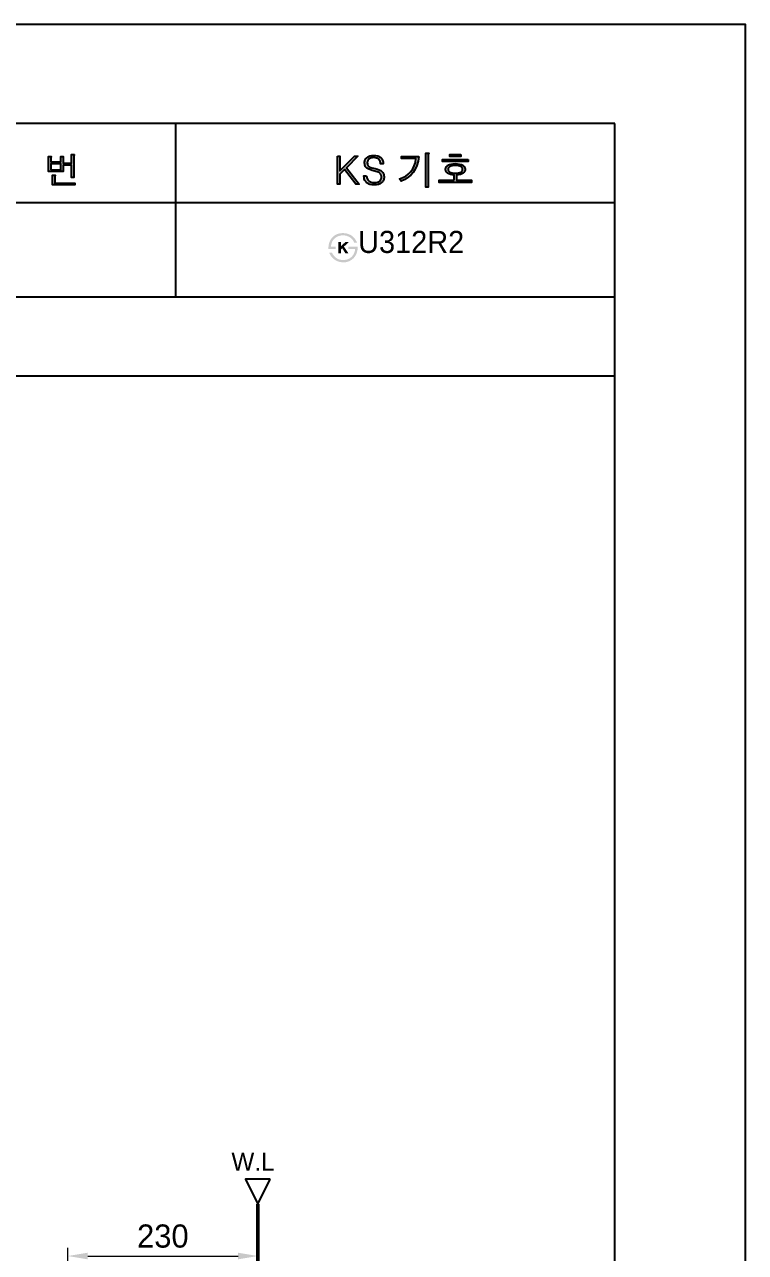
# Model space of a CAD drawing. Header units: millimetres. Extents: x 7648 to 10074, y -183 to 3248.
# Drawn here: x 9201 to 10074, y 1761 to 3248 of the extents above; entities that cross this region are included whole.
import ezdxf
from ezdxf.lldxf.tags import DXFTag

# ---------------------------------------------------------------- set-up
doc = ezdxf.new("R2010")
doc.units = ezdxf.units.MM
doc.header["$LTSCALE"] = 0.1
for name, color, linetype, lineweight in [('AM_5', 3, 'Continuous', 9), ('AM_6', 94, 'Continuous', 20), ('DIM', 3, 'Continuous', 15), ('LINE', 7, 'Continuous', 25), ('LINE @ 1', 7, 'Continuous', 25), ('Y', 235, 'Continuous', 50)]:
    doc.layers.add(name, color=color, linetype=linetype, lineweight=lineweight)
for name, color, linetype in [('MAIN', 7, 'Continuous'), ('TEXT', 7, 'Continuous'), ('YA', 7, 'Continuous')]:
    doc.layers.add(name, color=color, linetype=linetype)
doc.styles.add('h', font='HBATANG.TTF', dxfattribs={"height": 28})
doc.styles.add('스타일1', font='txt.shx', dxfattribs={"bigfont": 'ghs.shx'})
tags = doc.linetypes.add('Amconstr', pattern=[9999, 9999, 0]).pattern_tags.tags
tags[6:7] = [DXFTag(74, 4), DXFTag(75, 0), DXFTag(340, '0'), DXFTag(46, 1.0), DXFTag(50, 0.0), DXFTag(44, 0.0), DXFTag(45, 0.0)]
tags[4:5] = [DXFTag(74, 4), DXFTag(75, 0), DXFTag(340, '0'), DXFTag(46, 1.0), DXFTag(50, 0.0), DXFTag(44, 0.0), DXFTag(45, 0.0)]
doc.dimstyles.new('AM_ISO$0', dxfattribs={"dimtxt": 28, "dimasz": 24, "dimexe": 10, "dimexo": 0, "dimgap": 10, "dimtad": 1, "dimdec": 0, "dimdsep": 46, "dimtxsty": 'h', "dimcen": -5, "dimclrd": 256, "dimclre": 256, "dimclrt": 256, "dimadec": 0, "dimazin": 2, "dimtp": 0.1, "dimtm": 0.1, "dimtfac": 0.71, "dimtdec": 0, "dimtmove": 0, "dimatfit": 3, "dimfxl": 0, "dimlwd": -1, "dimlwe": -1, "dimarcsym": 0})

# ---------------------------------------------------------------- blocks, each defined once
blk = doc.blocks.new('*D83')
at = {"layer": 'AM_5', "color": 0, "linetype": 'ByBlock'}
for p, q in [((9253.2, 1643.8), (9253.2, 1767.1)), ((9277.2, 1757.1), (9459.2, 1757.1)), ((9483.2, 1663.8), (9483.2, 1767.1))]:
    blk.add_line(p, q, dxfattribs=at)
at = {"layer": 'AM_5', "color": 0}
for points in [[(9277.2, 1761.1), (9277.2, 1753.1), (9253.2, 1757.1)], [(9459.2, 1761.1), (9459.2, 1753.1), (9483.2, 1757.1)]]:
    blk.add_solid(points, dxfattribs=at)
at = {"layer": 'Defpoints', "color": 0}
for p in [(9483.2, 1757.1), (9483.2, 1663.8), (9253.2, 1643.8)]:
    blk.add_point(p, dxfattribs=at)
at = {"layer": 'AM_5', "color": 0, "insert": (9368.2, 1781.1), "char_height": 28, "attachment_point": 5, "style": 'h'}
blk.add_mtext('230', dxfattribs=at)

msp = doc.modelspace()

# ---------------------------------------------------------------- hatches: boundary and pattern name
at = {"layer": 'DIM'}
h = msp.add_hatch(color=7, dxfattribs=at)
h.dxf.hatch_style = 1
h.paths.add_polyline_path([(9686.5, 3050.9), (9689.6, 3050.9), (9689.6, 3091), (9689.9, 3091.5), (9690, 3091.7), (9690.1, 3091.8), (9690.1, 3091.9), (9690.1, 3092), (9690.1, 3092), (9690.1, 3092), (9690.1, 3092), (9690.1, 3092.1), (9690.1, 3092.1), (9690.1, 3092.1), (9690.1, 3092.1), (9690.1, 3092.1), (9690, 3092.1), (9690, 3092.1), (9689.9, 3092.2), (9689.6, 3092.2), (9688.7, 3092.3), (9686.5, 3092.3)])
h = msp.add_hatch(color=7, dxfattribs=at)
h.dxf.hatch_style = 1
h.paths.add_polyline_path([(9582.6, 3070.6), (9582.6, 3088.6), (9579.5, 3088.6), (9579.5, 3054.7), (9582.6, 3054.7), (9582.6, 3066.6), (9588.3, 3072.4), (9601.9, 3054.7), (9605.8, 3054.7), (9590.4, 3074.5), (9604.2, 3088.6), (9600.1, 3088.6)])
h = msp.add_hatch(color=7, dxfattribs=at)
h.dxf.hatch_style = 1
h.paths.add_polyline_path([(9621.8, 3071.1), (9625, 3070.4), (9628.7, 3069.2), (9630, 3068.6), (9630.8, 3068.1), (9631.5, 3067.5), (9631.8, 3067), (9632.2, 3066.5), (9632.4, 3065.9), (9632.6, 3065.3), (9632.8, 3064.6), (9632.9, 3063.1), (9632.9, 3062.4), (9632.8, 3061.7), (9632.6, 3061), (9632.3, 3060.4), (9632, 3059.8), (9631.6, 3059.3), (9631.2, 3058.8), (9630.6, 3058.3), (9630.1, 3057.9), (9629.4, 3057.5), (9628.7, 3057.2), (9628, 3056.9), (9626.3, 3056.6), (9624.4, 3056.5), (9622.2, 3056.6), (9620.3, 3057), (9619.5, 3057.3), (9618.7, 3057.7), (9618, 3058.2), (9617.4, 3058.7), (9616.8, 3059.3), (9616.3, 3059.9), (9615.9, 3060.6), (9615.5, 3061.4), (9615.3, 3062.2), (9615.1, 3063), (9614.9, 3064.9), (9611.7, 3064.9), (9611.7, 3064.7), (9611.9, 3062.2), (9612.1, 3061.1), (9612.5, 3060), (9612.9, 3059), (9613.5, 3058.1), (9614.2, 3057.3), (9614.9, 3056.5), (9615.8, 3055.9), (9616.7, 3055.3), (9617.8, 3054.8), (9618.9, 3054.4), (9621.5, 3053.9), (9624.4, 3053.7), (9626.9, 3053.9), (9629.2, 3054.4), (9630.2, 3054.7), (9631.2, 3055.2), (9632.1, 3055.8), (9632.9, 3056.4), (9633.6, 3057.1), (9634.3, 3057.8), (9634.8, 3058.6), (9635.2, 3059.5), (9635.6, 3060.4), (9635.8, 3061.4), (9636, 3062.4), (9636, 3063.5), (9635.9, 3065.4), (9635.7, 3066.3), (9635.4, 3067.2), (9635, 3067.9), (9634.6, 3068.6), (9634.1, 3069.3), (9633.5, 3069.9), (9632.8, 3070.5), (9632.1, 3071), (9630.2, 3071.9), (9628, 3072.8), (9625.4, 3073.5), (9621.4, 3074.5), (9620, 3074.9), (9618.8, 3075.4), (9617.8, 3075.9), (9617.2, 3076.4), (9616.6, 3077.1), (9616.2, 3077.7), (9616, 3078.2), (9615.8, 3079), (9615.7, 3080.3), (9615.7, 3081.1), (9615.8, 3081.8), (9616, 3082.4), (9616.2, 3083), (9616.5, 3083.6), (9616.8, 3084.1), (9617.2, 3084.6), (9617.7, 3085.1), (9618.2, 3085.4), (9618.8, 3085.8), (9619.5, 3086.1), (9620.2, 3086.3), (9621.7, 3086.6), (9623.5, 3086.7), (9625.4, 3086.6), (9627, 3086.2), (9627.7, 3086), (9628.4, 3085.6), (9629, 3085.2), (9629.6, 3084.8), (9630.1, 3084.3), (9630.6, 3083.7), (9631, 3083.1), (9631.3, 3082.4), (9631.5, 3081.7), (9631.7, 3080.9), (9631.8, 3079.2), (9635.1, 3079.2), (9634.9, 3081.5), (9634.6, 3082.5), (9634.3, 3083.5), (9633.9, 3084.4), (9633.3, 3085.3), (9632.7, 3086.1), (9632, 3086.8), (9631.2, 3087.4), (9630.4, 3087.9), (9629.4, 3088.4), (9628.4, 3088.8), (9626.2, 3089.3), (9623.7, 3089.5), (9621.2, 3089.3), (9619, 3088.8), (9618, 3088.5), (9617.1, 3088.1), (9616.2, 3087.6), (9615.4, 3087), (9614.7, 3086.3), (9614.1, 3085.6), (9613.6, 3084.9), (9613.2, 3084.1), (9612.8, 3083.2), (9612.6, 3082.3), (9612.5, 3081.4), (9612.4, 3080.4), (9612.6, 3078.5), (9612.8, 3077.7), (9613, 3076.9), (9613.3, 3076.1), (9613.7, 3075.5), (9614.2, 3074.9), (9614.7, 3074.3), (9615.3, 3073.9), (9615.9, 3073.4), (9617.5, 3072.6)])
h = msp.add_hatch(color=7, dxfattribs=at)
h.dxf.hatch_style = 1
h.paths.add_polyline_path([(9671.1, 3068.7), (9673.8, 3072.7), (9675.8, 3077.3), (9677.2, 3082.4), (9678, 3088.1), (9657.3, 3088.1), (9657.3, 3085.5), (9674.6, 3085.5), (9673.9, 3081), (9672.6, 3077), (9670.7, 3073.2), (9668.2, 3069.7), (9665.4, 3066.9), (9662.2, 3064.5), (9658.7, 3062.5), (9654.8, 3060.9), (9656.9, 3058.3), (9661.3, 3060.4), (9665.1, 3062.9), (9668.4, 3065.7)])
h = msp.add_hatch(color=7, dxfattribs=at)
h.dxf.hatch_style = 1
h.paths.add_polyline_path([(9733.2, 3069.4), (9733.6, 3070), (9733.9, 3070.6), (9734.1, 3071.2), (9734.2, 3071.9), (9734.2, 3072.5), (9734.2, 3073.3), (9734, 3074), (9733.8, 3074.7), (9733.5, 3075.3), (9733.1, 3075.9), (9732.6, 3076.5), (9732, 3077), (9731.3, 3077.5), (9730.5, 3078), (9729.6, 3078.4), (9727.5, 3079), (9725.1, 3079.4), (9722.4, 3079.5), (9719.6, 3079.4), (9717.2, 3079), (9715.1, 3078.4), (9714.2, 3078), (9713.4, 3077.5), (9712.7, 3077), (9712.1, 3076.5), (9711.7, 3075.9), (9711.3, 3075.3), (9711, 3074.7), (9710.7, 3074), (9710.6, 3073.3), (9710.6, 3072.5), (9710.6, 3071.9), (9710.7, 3071.2), (9710.9, 3070.6), (9711.2, 3070), (9711.5, 3069.4), (9711.9, 3068.9), (9712.4, 3068.4), (9713, 3068), (9713.7, 3067.5), (9714.5, 3067.1), (9716.3, 3066.4), (9718.4, 3066), (9720.8, 3065.7), (9720.8, 3059.3), (9702.8, 3059.3), (9702.8, 3056.8), (9741.9, 3056.8), (9741.9, 3059.3), (9723.9, 3059.3), (9723.9, 3065.7), (9726.3, 3066), (9728.4, 3066.4), (9730.2, 3067.1), (9731, 3067.5), (9731.7, 3068), (9732.3, 3068.4), (9732.8, 3068.9)])
h.paths.add_polyline_path([(9730.7, 3070.7), (9730.4, 3070.3), (9730, 3069.9), (9729.6, 3069.6), (9729.1, 3069.2), (9728.5, 3068.9), (9727.8, 3068.7), (9726.3, 3068.3), (9724.5, 3068.1), (9722.4, 3068), (9720.3, 3068.1), (9718.4, 3068.3), (9716.9, 3068.7), (9716.2, 3068.9), (9715.6, 3069.2), (9715.1, 3069.6), (9714.5, 3070.1), (9713.9, 3070.9), (9713.6, 3071.6), (9713.6, 3072), (9713.5, 3072.6), (9713.6, 3073.4), (9713.8, 3074.1), (9714, 3074.5), (9714.3, 3074.9), (9714.7, 3075.3), (9715.1, 3075.6), (9715.6, 3075.9), (9716.2, 3076.2), (9716.9, 3076.5), (9718.4, 3076.8), (9720.3, 3077.1), (9722.4, 3077.1), (9724.5, 3077.1), (9726.3, 3076.8), (9727.8, 3076.5), (9728.5, 3076.2), (9729.1, 3075.9), (9729.6, 3075.6), (9730, 3075.3), (9730.6, 3074.7), (9730.9, 3074.1), (9731.1, 3073.6), (9731.2, 3073.1), (9731.2, 3072.6), (9731.2, 3071.8), (9730.9, 3071.1)], flags=16)
h = msp.add_hatch(color=7, dxfattribs=at)
h.dxf.hatch_style = 1
h.paths.add_polyline_path([(9706.7, 3082.1), (9738, 3082.1), (9738, 3084.6), (9706.7, 3084.6)])
h = msp.add_hatch(color=7, dxfattribs=at)
h.dxf.hatch_style = 1
h.paths.add_polyline_path([(9729.1, 3088.1), (9729.1, 3090.5), (9715.7, 3090.5), (9715.7, 3088.1)])
at = {"layer": 'LINE @ 1', "linetype": 'Amconstr'}
h = msp.add_hatch(color=256, dxfattribs=at)
h.dxf.hatch_style = 1
h.paths.add_polyline_path([(9247.5, 3086.7), (9247.5, 3087.1), (9247.7, 3087.4), (9247.7, 3087.6), (9247.8, 3087.7), (9247.8, 3087.7), (9247.8, 3087.8), (9247.8, 3087.8), (9247.8, 3087.9), (9247.8, 3087.9), (9247.8, 3087.9), (9247.8, 3087.9), (9247.7, 3087.9), (9247.7, 3088), (9247.7, 3088), (9247.6, 3088), (9247.5, 3088.1), (9247.3, 3088.1), (9246.5, 3088.2), (9244.6, 3088.2), (9244.6, 3081.5), (9232.7, 3081.5), (9232.7, 3086.9), (9232.8, 3087.3), (9233, 3087.6), (9233.1, 3087.7), (9233.1, 3087.8), (9233.1, 3087.9), (9233.1, 3087.9), (9233.1, 3087.9), (9233.1, 3087.9), (9233.1, 3088), (9233.1, 3088), (9233.1, 3088), (9233.1, 3088), (9233.1, 3088), (9233.1, 3088), (9233.1, 3088), (9233.1, 3088.1), (9233, 3088.1), (9232.8, 3088.1), (9232.1, 3088.2), (9229.9, 3088.2), (9229.9, 3069.8), (9247.5, 3069.8), (9247.5, 3077.8), (9257.8, 3077.8), (9257.8, 3062.7), (9260.6, 3062.7), (9260.6, 3089), (9260.7, 3089.3), (9260.8, 3089.7), (9260.9, 3089.9), (9261, 3090), (9261, 3090.1), (9261, 3090.1), (9261, 3090.2), (9261, 3090.2), (9261, 3090.2), (9261, 3090.2), (9260.9, 3090.3), (9260.9, 3090.3), (9260.9, 3090.3), (9260.8, 3090.3), (9260.8, 3090.3), (9260.7, 3090.4), (9260.5, 3090.4), (9260.1, 3090.4), (9257.8, 3090.4), (9257.8, 3080.2), (9247.5, 3080.2)])
h.paths.add_polyline_path([(9244.6, 3079.3), (9244.6, 3072), (9232.7, 3072), (9232.7, 3079.3)], flags=16)
h.paths.add_polyline_path([(9237.7, 3065.1), (9237.7, 3064.9), (9237.5, 3064.6), (9237.5, 3064.3), (9237.5, 3056), (9261.5, 3056), (9261.5, 3053.7), (9234.7, 3053.7), (9234.7, 3065.6), (9236.8, 3065.6), (9237.5, 3065.5), (9237.6, 3065.5), (9237.8, 3065.4), (9237.8, 3065.3), (9237.8, 3065.2)])
at = {"layer": 'TEXT'}
for points in [[(9568.7, 2976.3), (9568.7, 2976.8), (9568.7, 2977.3), (9568.7, 2977.7), (9568.7, 2978.1), (9568.7, 2978.6), (9568.8, 2979), (9568.8, 2979.5), (9568.8, 2979.9), (9568.9, 2980.3), (9569, 2980.8), (9569, 2981.2), (9569.1, 2981.6), (9569.2, 2982.1), (9569.3, 2982.5), (9569.4, 2982.9), (9569.5, 2983.3), (9569.7, 2983.8), (9569.8, 2984.2), (9570, 2984.6), (9570.1, 2985), (9570.3, 2985.4), (9570.5, 2985.8), (9570.7, 2986.2), (9570.9, 2986.6), (9571.1, 2986.9), (9571.3, 2987.3), (9571.5, 2987.7), (9571.7, 2988), (9572, 2988.4), (9572.2, 2988.7), (9572.5, 2989), (9573, 2989.7), (9573.3, 2990), (9573.6, 2990.4), (9574, 2990.7), (9574.3, 2991), (9574.6, 2991.3), (9574.9, 2991.6), (9575.3, 2991.8), (9575.6, 2992.1), (9576, 2992.4), (9576.3, 2992.6), (9576.7, 2992.9), (9577.1, 2993.1), (9577.5, 2993.3), (9577.9, 2993.5), (9578.3, 2993.7), (9578.7, 2993.9), (9579.2, 2994.1), (9579.6, 2994.3), (9580.1, 2994.4), (9580.6, 2994.6), (9581, 2994.7), (9581.5, 2994.8), (9582, 2994.9), (9582.5, 2995), (9583, 2995.1), (9583.5, 2995.2), (9584, 2995.3), (9584.6, 2995.3), (9585.1, 2995.4), (9585.6, 2995.4), (9586.2, 2995.4), (9587, 2995.4), (9587.4, 2995.3), (9587.8, 2995.3), (9588.2, 2995.3), (9588.6, 2995.2), (9589, 2995.2), (9589.4, 2995.1), (9589.8, 2995.1), (9590.2, 2995), (9590.6, 2994.9), (9590.9, 2994.8), (9591.3, 2994.7), (9591.7, 2994.6), (9592, 2994.5), (9592.4, 2994.4), (9592.8, 2994.3), (9593.1, 2994.2), (9593.5, 2994), (9593.8, 2993.9), (9594.1, 2993.7), (9594.5, 2993.6), (9594.8, 2993.4), (9595.1, 2993.3), (9595.4, 2993.1), (9595.8, 2992.9), (9596.1, 2992.7), (9596.4, 2992.5), (9596.7, 2992.3), (9597, 2992.1), (9597.3, 2991.9), (9597.6, 2991.6), (9598, 2991.3), (9598.5, 2990.9), (9598.9, 2990.5), (9599.3, 2990), (9599.7, 2989.6), (9600.1, 2989.1), (9600.5, 2988.7), (9600.9, 2988.2), (9601.2, 2987.7), (9601.6, 2987.2), (9601.9, 2986.6), (9602.2, 2986.1), (9602.5, 2985.5), (9602.8, 2985), (9603.1, 2984.4), (9603.3, 2983.8), (9603.3, 2983.8), (9599.9, 2983.8), (9599.9, 2983.8), (9599.8, 2984), (9599.8, 2984.1), (9599.7, 2984.3), (9599.6, 2984.5), (9599.5, 2984.7), (9599.4, 2984.9), (9599.3, 2985.1), (9599.2, 2985.3), (9599.1, 2985.5), (9599, 2985.6), (9598.9, 2985.8), (9598.8, 2986), (9598.7, 2986.2), (9598.6, 2986.4), (9598.4, 2986.6), (9598.3, 2986.7), (9598.2, 2986.9), (9598, 2987.1), (9597.8, 2987.4), (9597.4, 2987.8), (9597.1, 2988.1), (9596.8, 2988.5), (9596.4, 2988.8), (9596, 2989.1), (9595.6, 2989.5), (9595.4, 2989.7), (9595.1, 2989.8), (9594.9, 2990), (9594.6, 2990.2), (9594.4, 2990.4), (9594.1, 2990.5), (9593.8, 2990.7), (9593.6, 2990.8), (9593.3, 2991), (9593, 2991.1), (9592.7, 2991.3), (9592.5, 2991.4), (9592.2, 2991.5), (9591.9, 2991.6), (9591.6, 2991.7), (9591.3, 2991.8), (9591, 2991.9), (9590.8, 2992), (9590.5, 2992.1), (9590.2, 2992.2), (9589.9, 2992.3), (9589.6, 2992.3), (9589.3, 2992.4), (9589, 2992.4), (9588.7, 2992.5), (9588.4, 2992.5), (9588.1, 2992.6), (9587.7, 2992.6), (9587.4, 2992.6), (9587.1, 2992.6), (9586.8, 2992.6), (9586.5, 2992.6), (9586.1, 2992.6), (9585.7, 2992.6), (9585.3, 2992.6), (9585, 2992.6), (9584.6, 2992.5), (9584.2, 2992.5), (9583.9, 2992.5), (9583.5, 2992.4), (9583.2, 2992.3), (9582.8, 2992.3), (9582.5, 2992.2), (9582.2, 2992.1), (9581.8, 2992), (9581.5, 2991.9), (9581.2, 2991.8), (9580.8, 2991.7), (9580.5, 2991.6), (9580.2, 2991.5), (9579.9, 2991.3), (9579.6, 2991.2), (9579.3, 2991.1), (9579, 2990.9), (9578.7, 2990.7), (9578.4, 2990.6), (9578.1, 2990.4), (9577.9, 2990.2), (9577.6, 2990), (9577.3, 2989.8), (9577.1, 2989.6), (9576.8, 2989.4), (9576.5, 2989.2), (9576.3, 2989), (9576, 2988.7), (9575.8, 2988.5), (9575.5, 2988.2), (9575.3, 2988), (9575.1, 2987.7), (9574.8, 2987.5), (9574.6, 2987.2), (9574.4, 2986.9), (9574.2, 2986.6), (9574, 2986.4), (9573.9, 2986.1), (9573.7, 2985.8), (9573.5, 2985.5), (9573.4, 2985.2), (9573.2, 2984.9), (9573.1, 2984.6), (9572.9, 2984.2), (9572.8, 2983.9), (9572.7, 2983.6), (9572.6, 2983.3), (9572.5, 2982.9), (9572.4, 2982.6), (9572.3, 2982.2), (9572.2, 2981.9), (9572.1, 2981.5), (9572, 2981.2), (9572, 2980.8), (9571.9, 2980.5), (9571.9, 2980.1), (9571.8, 2979.7), (9571.8, 2979.3), (9571.8, 2978.9), (9571.8, 2978.9), (9577.5, 2978.9), (9577.5, 2978.9), (9577.5, 2978.9), (9577.5, 2976.3), (9577.5, 2976.3), (9577.5, 2976.3), (9568.8, 2976.3)], [(9604.1, 2978.9), (9604.1, 2978.5), (9604.1, 2978), (9604.1, 2977.5), (9604.1, 2977), (9604.1, 2976.5), (9604, 2976.1), (9604, 2975.6), (9603.9, 2975.1), (9603.8, 2974.7), (9603.7, 2974.2), (9603.6, 2973.8), (9603.5, 2973.3), (9603.4, 2972.9), (9603.3, 2972.4), (9603.1, 2972), (9603, 2971.5), (9602.8, 2971.1), (9602.7, 2970.7), (9602.5, 2970.3), (9602.3, 2969.9), (9602.1, 2969.5), (9601.9, 2969.1), (9601.7, 2968.7), (9601.5, 2968.3), (9601.3, 2967.9), (9601, 2967.6), (9600.8, 2967.2), (9600.6, 2966.9), (9600.3, 2966.5), (9600, 2966.2), (9599.8, 2965.8), (9599.5, 2965.5), (9599.2, 2965.2), (9598.9, 2964.9), (9598.6, 2964.6), (9598.2, 2964.3), (9597.9, 2964), (9597.6, 2963.7), (9597.3, 2963.5), (9596.9, 2963.2), (9596.6, 2963), (9596.2, 2962.7), (9595.9, 2962.5), (9595.5, 2962.3), (9595.1, 2962.1), (9594.8, 2961.9), (9594.4, 2961.7), (9594, 2961.5), (9593.6, 2961.3), (9593.2, 2961.1), (9592.8, 2961), (9592.4, 2960.8), (9591.9, 2960.7), (9591.5, 2960.6), (9591.1, 2960.5), (9590.7, 2960.4), (9590.2, 2960.3), (9589.8, 2960.2), (9589.4, 2960.1), (9588.9, 2960.1), (9588.5, 2960.1), (9588, 2960), (9587.6, 2960), (9587.1, 2960), (9586.4, 2960), (9585.7, 2960), (9585, 2960.1), (9584.3, 2960.2), (9583.6, 2960.3), (9583.3, 2960.3), (9582.9, 2960.4), (9582.6, 2960.4), (9582.3, 2960.5), (9581.9, 2960.6), (9581.6, 2960.7), (9581.3, 2960.8), (9581, 2960.9), (9580.6, 2961), (9580.3, 2961.1), (9580, 2961.2), (9579.7, 2961.3), (9579.4, 2961.4), (9579.1, 2961.6), (9578.8, 2961.7), (9578.5, 2961.9), (9578.2, 2962), (9577.9, 2962.2), (9577.6, 2962.3), (9577.4, 2962.5), (9577.1, 2962.6), (9576.5, 2963), (9576.2, 2963.2), (9575.9, 2963.4), (9575.6, 2963.6), (9575.4, 2963.8), (9575.1, 2964.1), (9574.8, 2964.3), (9574.6, 2964.5), (9574.3, 2964.7), (9574.1, 2965), (9573.8, 2965.2), (9573.6, 2965.5), (9573.3, 2965.7), (9573.1, 2966), (9572.9, 2966.3), (9572.7, 2966.5), (9572.4, 2966.8), (9572.2, 2967.1), (9572, 2967.4), (9571.8, 2967.7), (9571.6, 2968), (9571.4, 2968.3), (9571.2, 2968.6), (9571, 2968.9), (9570.9, 2969.2), (9570.7, 2969.5), (9570.5, 2969.9), (9570.4, 2970.2), (9570, 2970.9), (9569.7, 2971.6), (9569.7, 2971.6), (9573, 2971.6), (9573, 2971.6), (9573.2, 2971.1), (9573.5, 2970.7), (9573.8, 2970.2), (9574, 2969.8), (9574.3, 2969.4), (9574.6, 2969), (9574.9, 2968.6), (9575.2, 2968.2), (9575.4, 2967.9), (9575.7, 2967.5), (9576.1, 2967.2), (9576.4, 2966.8), (9576.7, 2966.5), (9577, 2966.2), (9577.3, 2965.9), (9577.7, 2965.7), (9577.9, 2965.5), (9578.2, 2965.3), (9578.4, 2965.1), (9578.7, 2965), (9579, 2964.8), (9579.2, 2964.6), (9579.5, 2964.5), (9579.8, 2964.3), (9580, 2964.2), (9580.3, 2964.1), (9580.6, 2963.9), (9580.9, 2963.8), (9581.2, 2963.7), (9581.4, 2963.6), (9581.7, 2963.5), (9582, 2963.4), (9582.3, 2963.3), (9582.6, 2963.3), (9582.9, 2963.2), (9583.2, 2963.1), (9583.6, 2963.1), (9583.9, 2963), (9584.2, 2963), (9584.5, 2962.9), (9584.8, 2962.9), (9585.1, 2962.9), (9585.5, 2962.9), (9585.8, 2962.8), (9586.1, 2962.8), (9586.5, 2962.8), (9586.8, 2962.8), (9587.8, 2962.9), (9588.1, 2962.9), (9588.4, 2962.9), (9588.7, 2962.9), (9589, 2963), (9589.2, 2963), (9589.5, 2963.1), (9589.8, 2963.1), (9590.1, 2963.2), (9590.4, 2963.2), (9590.7, 2963.3), (9591, 2963.4), (9591.2, 2963.5), (9591.5, 2963.6), (9591.8, 2963.6), (9592.1, 2963.7), (9592.3, 2963.9), (9592.6, 2964), (9592.9, 2964.1), (9593.1, 2964.2), (9593.4, 2964.3), (9593.7, 2964.5), (9593.9, 2964.6), (9594.2, 2964.8), (9594.4, 2964.9), (9594.7, 2965.1), (9594.9, 2965.3), (9595.2, 2965.4), (9595.4, 2965.6), (9595.7, 2965.8), (9595.9, 2966), (9596.2, 2966.2), (9596.5, 2966.5), (9596.8, 2966.7), (9597, 2967), (9597.3, 2967.2), (9597.5, 2967.5), (9597.7, 2967.8), (9598, 2968.1), (9598.2, 2968.3), (9598.4, 2968.6), (9598.6, 2968.9), (9598.8, 2969.2), (9599, 2969.5), (9599.2, 2969.8), (9599.3, 2970.1), (9599.5, 2970.5), (9599.7, 2970.8), (9599.8, 2971.1), (9600, 2971.5), (9600.1, 2971.8), (9600.2, 2972.2), (9600.3, 2972.5), (9600.4, 2972.9), (9600.5, 2973.2), (9600.6, 2973.6), (9600.7, 2974), (9600.8, 2974.4), (9600.9, 2974.7), (9600.9, 2975.1), (9601, 2975.5), (9601, 2975.9), (9601.1, 2976.3), (9601.1, 2976.3), (9592.9, 2976.3), (9592.9, 2976.3), (9592.9, 2976.3), (9592.9, 2978.9), (9592.9, 2978.9), (9592.9, 2978.9), (9604.1, 2978.9)], [(9583.9, 2979.7), (9589.2, 2984.5), (9593.4, 2984.5), (9587.5, 2979), (9593, 2970.8), (9589.3, 2970.8), (9585.4, 2977), (9583.9, 2975.7), (9583.9, 2970.8), (9580.6, 2970.8), (9580.6, 2984.6), (9583.9, 2984.6)]]:
    msp.add_hatch(color=256, dxfattribs=at).paths.add_polyline_path(points, flags=0)

# ---------------------------------------------------------------- linework, layer by layer
at = {"layer": 'LINE', "linetype": 'Amconstr'}
msp.add_line((9915.4, -40), (9915.4, 3128), dxfattribs=at)
at = {"layer": 'MAIN', "color": 0}
msp.add_lwpolyline([(9498.2, 1850), (9468.2, 1850), (9483.2, 1820), (9498.2, 1850)], dxfattribs=at)
at = {"layer": 'Y', "color": 0}
msp.add_line((9483.2, 1820), (9483.2, 663.8), dxfattribs=at)
at = {"layer": 'YA', "color": 7}
for p, q in [((9915.4, 3128), (7839.4, 3128)), ((9383.9, 2918), (9383.9, 3128)), ((9915.4, 3032), (8233.9, 3032)), ((9915.4, 2918), (7839.4, 2918)), ((9915.4, 2822), (7839.4, 2822)), ((9915.4, 2822), (7839.4, 2822))]:
    msp.add_line(p, q, dxfattribs=at)
at = {"layer": 'YA', "color": 0}
msp.add_lwpolyline([(7648.1, -182.5), (10073.6, -182.5), (10073.6, 3247.8), (7648.1, 3247.8)], close=True, dxfattribs=at)
at = {"layer": 'YA', "color": 7}
for points in [[(9690.1, 3092.1), (9690.1, 3092.1), (9690.1, 3092.1), (9690.1, 3092.1), (9690.1, 3092.1), (9690.1, 3092.1), (9690.1, 3092), (9690.1, 3092), (9690.1, 3092), (9690.1, 3092), (9690.1, 3091.9), (9690.1, 3091.8), (9690, 3091.7), (9689.9, 3091.5), (9689.7, 3091.1), (9689.6, 3090.6), (9689.6, 3050.9), (9686.5, 3050.9), (9686.5, 3092.3), (9688.7, 3092.3), (9689.6, 3092.2), (9689.9, 3092.2), (9690, 3092.1), (9690, 3092.1), (9690.1, 3092.1), (9690.1, 3092.1)], [(9233.1, 3088), (9233.1, 3088), (9233.1, 3088), (9233.1, 3088), (9233.1, 3088), (9233.1, 3087.9), (9233.1, 3087.9), (9233.1, 3087.9), (9233.1, 3087.9), (9233.1, 3087.8), (9233.1, 3087.7), (9233, 3087.6), (9232.8, 3087.3), (9232.7, 3086.9), (9232.7, 3081.5), (9244.6, 3081.5), (9244.6, 3088.2), (9246.5, 3088.2), (9247.3, 3088.1), (9247.5, 3088.1), (9247.6, 3088), (9247.7, 3088), (9247.7, 3088), (9247.7, 3087.9), (9247.8, 3087.9), (9247.8, 3087.9), (9247.8, 3087.9), (9247.8, 3087.9), (9247.8, 3087.8), (9247.8, 3087.8), (9247.8, 3087.7), (9247.8, 3087.7), (9247.7, 3087.6), (9247.7, 3087.4), (9247.5, 3087.1), (9247.5, 3086.7), (9247.5, 3080.2), (9257.8, 3080.2), (9257.8, 3090.4), (9260.1, 3090.4), (9260.5, 3090.4), (9260.7, 3090.4), (9260.8, 3090.3), (9260.8, 3090.3), (9260.9, 3090.3), (9260.9, 3090.3), (9260.9, 3090.3), (9261, 3090.2), (9261, 3090.2), (9261, 3090.2), (9261, 3090.2), (9261, 3090.2), (9261, 3090.2), (9261, 3090.1), (9261, 3090.1), (9261, 3090), (9260.9, 3089.9), (9260.8, 3089.7), (9260.7, 3089.3), (9260.6, 3089), (9260.6, 3062.7), (9257.8, 3062.7), (9257.8, 3077.8), (9247.5, 3077.8), (9247.5, 3069.8), (9229.9, 3069.8), (9229.9, 3088.2), (9232.1, 3088.2), (9232.8, 3088.1), (9233, 3088.1), (9233.1, 3088.1), (9233.1, 3088), (9233.1, 3088), (9233.1, 3088)], [(9232.7, 3072), (9244.6, 3072), (9244.6, 3079.3), (9232.7, 3079.3), (9232.7, 3072)], [(9579.5, 3088.6), (9582.6, 3088.6), (9582.6, 3070.6), (9600.1, 3088.6), (9604.2, 3088.6), (9590.4, 3074.5), (9605.8, 3054.7), (9601.9, 3054.7), (9588.3, 3072.4), (9582.6, 3066.6), (9582.6, 3054.7), (9579.5, 3054.7), (9579.5, 3088.6)], [(9614.9, 3064.9), (9615.1, 3063), (9615.3, 3062.2), (9615.5, 3061.4), (9615.9, 3060.6), (9616.3, 3059.9), (9616.8, 3059.3), (9617.4, 3058.7), (9618, 3058.2), (9618.7, 3057.7), (9619.5, 3057.3), (9620.3, 3057), (9622.2, 3056.6), (9624.4, 3056.5), (9626.3, 3056.6), (9628, 3056.9), (9628.7, 3057.2), (9629.4, 3057.5), (9630.1, 3057.9), (9630.6, 3058.3), (9631.2, 3058.8), (9631.6, 3059.3), (9632, 3059.8), (9632.3, 3060.4), (9632.6, 3061), (9632.8, 3061.7), (9632.9, 3062.4), (9632.9, 3063.1), (9632.8, 3064.6), (9632.6, 3065.3), (9632.4, 3065.9), (9632.2, 3066.5), (9631.8, 3067), (9631.5, 3067.5), (9631, 3067.9), (9630.6, 3068.2), (9630, 3068.6), (9628.7, 3069.2), (9625, 3070.4), (9621.8, 3071.1), (9617.5, 3072.6), (9615.9, 3073.4), (9615.3, 3073.9), (9614.7, 3074.3), (9614.2, 3074.9), (9613.7, 3075.5), (9613.3, 3076.1), (9613, 3076.9), (9612.8, 3077.7), (9612.6, 3078.5), (9612.4, 3080.4), (9612.5, 3081.4), (9612.6, 3082.3), (9612.8, 3083.2), (9613.2, 3084.1), (9613.6, 3084.9), (9614.1, 3085.6), (9614.7, 3086.3), (9615.4, 3087), (9616.2, 3087.6), (9617.1, 3088.1), (9618, 3088.5), (9619, 3088.8), (9621.2, 3089.3), (9623.7, 3089.5), (9626.2, 3089.3), (9628.4, 3088.8), (9629.4, 3088.4), (9630.4, 3087.9), (9631.2, 3087.4), (9632, 3086.8), (9632.7, 3086.1), (9633.3, 3085.3), (9633.9, 3084.4), (9634.3, 3083.5), (9634.6, 3082.5), (9634.9, 3081.5), (9635.1, 3079.2), (9631.8, 3079.2), (9631.7, 3080.9), (9631.5, 3081.7), (9631.3, 3082.4), (9631, 3083.1), (9630.6, 3083.7), (9630.1, 3084.3), (9629.6, 3084.8), (9629, 3085.2), (9628.4, 3085.6), (9627.7, 3086), (9627, 3086.2), (9625.4, 3086.6), (9623.5, 3086.7), (9621.7, 3086.6), (9620.2, 3086.3), (9619.5, 3086.1), (9618.8, 3085.8), (9618.2, 3085.4), (9617.7, 3085.1), (9617.2, 3084.6), (9616.8, 3084.1), (9616.5, 3083.6), (9616.2, 3083), (9616, 3082.4), (9615.8, 3081.8), (9615.7, 3081.1), (9615.7, 3080.3), (9615.8, 3079.2), (9615.9, 3078.7), (9616, 3078.2), (9616.2, 3077.7), (9616.5, 3077.3), (9616.7, 3076.9), (9617.1, 3076.6), (9617.4, 3076.2), (9617.8, 3075.9), (9618.8, 3075.4), (9620, 3074.9), (9621.4, 3074.5), (9625.4, 3073.5), (9628, 3072.8), (9630.2, 3071.9), (9632.1, 3071), (9632.8, 3070.5), (9633.5, 3069.9), (9634.1, 3069.3), (9634.6, 3068.6), (9635, 3067.9), (9635.4, 3067.2), (9635.7, 3066.3), (9635.9, 3065.4), (9636, 3063.5), (9636, 3062.4), (9635.8, 3061.4), (9635.6, 3060.4), (9635.2, 3059.5), (9634.8, 3058.6), (9634.3, 3057.8), (9633.6, 3057.1), (9632.9, 3056.4), (9632.1, 3055.8), (9631.2, 3055.2), (9630.2, 3054.7), (9629.2, 3054.4), (9626.9, 3053.9), (9624.4, 3053.7), (9621.5, 3053.9), (9618.9, 3054.4), (9617.8, 3054.8), (9616.7, 3055.3), (9615.8, 3055.9), (9614.9, 3056.5), (9614.2, 3057.3), (9613.5, 3058.1), (9612.9, 3059), (9612.5, 3060), (9612.1, 3061.1), (9611.9, 3062.2), (9611.7, 3064.7), (9611.7, 3064.9), (9614.9, 3064.9)], [(9678, 3088.1), (9677.2, 3082.4), (9675.8, 3077.3), (9673.8, 3072.7), (9671.1, 3068.7), (9668.4, 3065.7), (9665.1, 3062.9), (9661.3, 3060.4), (9656.9, 3058.3), (9654.8, 3060.9), (9658.7, 3062.5), (9662.2, 3064.5), (9665.4, 3066.9), (9668.2, 3069.7), (9670.7, 3073.2), (9672.6, 3077), (9673.9, 3081), (9674.6, 3085.5), (9657.3, 3085.5), (9657.3, 3088.1), (9678, 3088.1)], [(9720.8, 3059.3), (9720.8, 3065.7), (9718.4, 3066), (9716.3, 3066.4), (9714.5, 3067.1), (9713.7, 3067.5), (9713, 3068), (9712.4, 3068.4), (9711.9, 3068.9), (9711.5, 3069.4), (9711.2, 3070), (9710.9, 3070.6), (9710.7, 3071.2), (9710.6, 3071.9), (9710.6, 3072.5), (9710.6, 3073.3), (9710.7, 3074), (9711, 3074.7), (9711.3, 3075.3), (9711.7, 3075.9), (9712.1, 3076.5), (9712.7, 3077), (9713.4, 3077.5), (9714.2, 3078), (9715.1, 3078.4), (9717.2, 3079), (9719.6, 3079.4), (9722.4, 3079.5), (9725.1, 3079.4), (9727.5, 3079), (9729.6, 3078.4), (9730.5, 3078), (9731.3, 3077.5), (9732, 3077), (9732.6, 3076.5), (9733.1, 3075.9), (9733.5, 3075.3), (9733.8, 3074.7), (9734, 3074), (9734.2, 3073.3), (9734.2, 3072.5), (9734.2, 3071.9), (9734.1, 3071.2), (9733.9, 3070.6), (9733.6, 3070), (9733.2, 3069.4), (9732.8, 3068.9), (9732.3, 3068.4), (9731.7, 3068), (9731, 3067.5), (9730.2, 3067.1), (9728.4, 3066.4), (9726.3, 3066), (9723.9, 3065.7), (9723.9, 3059.3), (9741.9, 3059.3), (9741.9, 3056.8), (9702.8, 3056.8), (9702.8, 3059.3), (9720.8, 3059.3)], [(9738, 3084.6), (9738, 3082.1), (9706.7, 3082.1), (9706.7, 3084.6), (9738, 3084.6)], [(9715.6, 3075.9), (9715.1, 3075.6), (9714.7, 3075.3), (9714.3, 3074.9), (9714, 3074.5), (9713.8, 3074.1), (9713.6, 3073.6), (9713.6, 3073.1), (9713.5, 3072.6), (9713.6, 3072), (9713.6, 3071.6), (9713.8, 3071.1), (9714, 3070.7), (9714.3, 3070.3), (9714.7, 3069.9), (9715.1, 3069.6), (9715.6, 3069.2), (9716.2, 3068.9), (9716.9, 3068.7), (9718.4, 3068.3), (9720.3, 3068.1), (9722.4, 3068), (9724.5, 3068.1), (9726.3, 3068.3), (9727.8, 3068.7), (9728.5, 3068.9), (9729.1, 3069.2), (9729.6, 3069.6), (9730, 3069.9), (9730.4, 3070.3), (9730.7, 3070.7), (9730.9, 3071.1), (9731.1, 3071.6), (9731.2, 3072), (9731.2, 3072.6), (9731.2, 3073.1), (9731.1, 3073.6), (9730.9, 3074.1), (9730.7, 3074.5), (9730.4, 3074.9), (9730, 3075.3), (9729.6, 3075.6), (9729.1, 3075.9), (9728.5, 3076.2), (9727.8, 3076.5), (9726.3, 3076.8), (9724.5, 3077.1), (9722.4, 3077.1), (9720.3, 3077.1), (9718.4, 3076.8), (9716.9, 3076.5), (9716.2, 3076.2), (9715.6, 3075.9)], [(9729.1, 3090.5), (9729.1, 3088.1), (9715.7, 3088.1), (9715.7, 3090.5), (9729.1, 3090.5)], [(9237.8, 3065.4), (9237.8, 3065.4), (9237.8, 3065.4), (9237.8, 3065.4), (9237.8, 3065.3), (9237.8, 3065.3), (9237.8, 3065.3), (9237.8, 3065.2), (9237.7, 3065.1), (9237.7, 3064.9), (9237.5, 3064.6), (9237.5, 3064.3), (9237.5, 3056), (9261.5, 3056), (9261.5, 3053.7), (9234.7, 3053.7), (9234.7, 3065.6), (9236.8, 3065.6), (9237.5, 3065.5), (9237.6, 3065.5), (9237.7, 3065.5), (9237.7, 3065.4), (9237.8, 3065.4), (9237.8, 3065.4)]]:
    msp.add_lwpolyline(points, dxfattribs=at)

# ---------------------------------------------------------------- texts
at = {"layer": 'AM_6', "color": 0, "insert": (9451.2, 1882.4), "char_height": 22, "width": 57.546, "attachment_point": 1, "style": 'h'}
msp.add_mtext('W.L', dxfattribs=at)
at = {"layer": 'DIM', "color": 0, "insert": (9567.8, 2998.1), "char_height": 33.819, "width": 702.697, "attachment_point": 1, "style": '스타일1'}
msp.add_mtext('{\\fGulim|b0|i0|c129|p50;   \\H0.79087x;U312R2}', dxfattribs=at)

# ---------------------------------------------------------------- dimensions: what is measured, and where the dimension line sits
at = {"layer": 'AM_5', "color": 0}
dim = msp.add_linear_dim(base=(9483.2, 1757.1), p1=(9253.2, 1643.8), p2=(9483.2, 1663.8), dimstyle='AM_ISO$0', override={"dimtxt": 40, "dimtxsty": 'h', "dimclrd": 0, "dimclre": 0, "dimclrt": 0}, dxfattribs=at)
dim.commit()
dim.dimension.update_dxf_attribs({"geometry": '*D83', "text_midpoint": (9368.2, 1781.1)})

doc.saveas('drawing.dxf')
